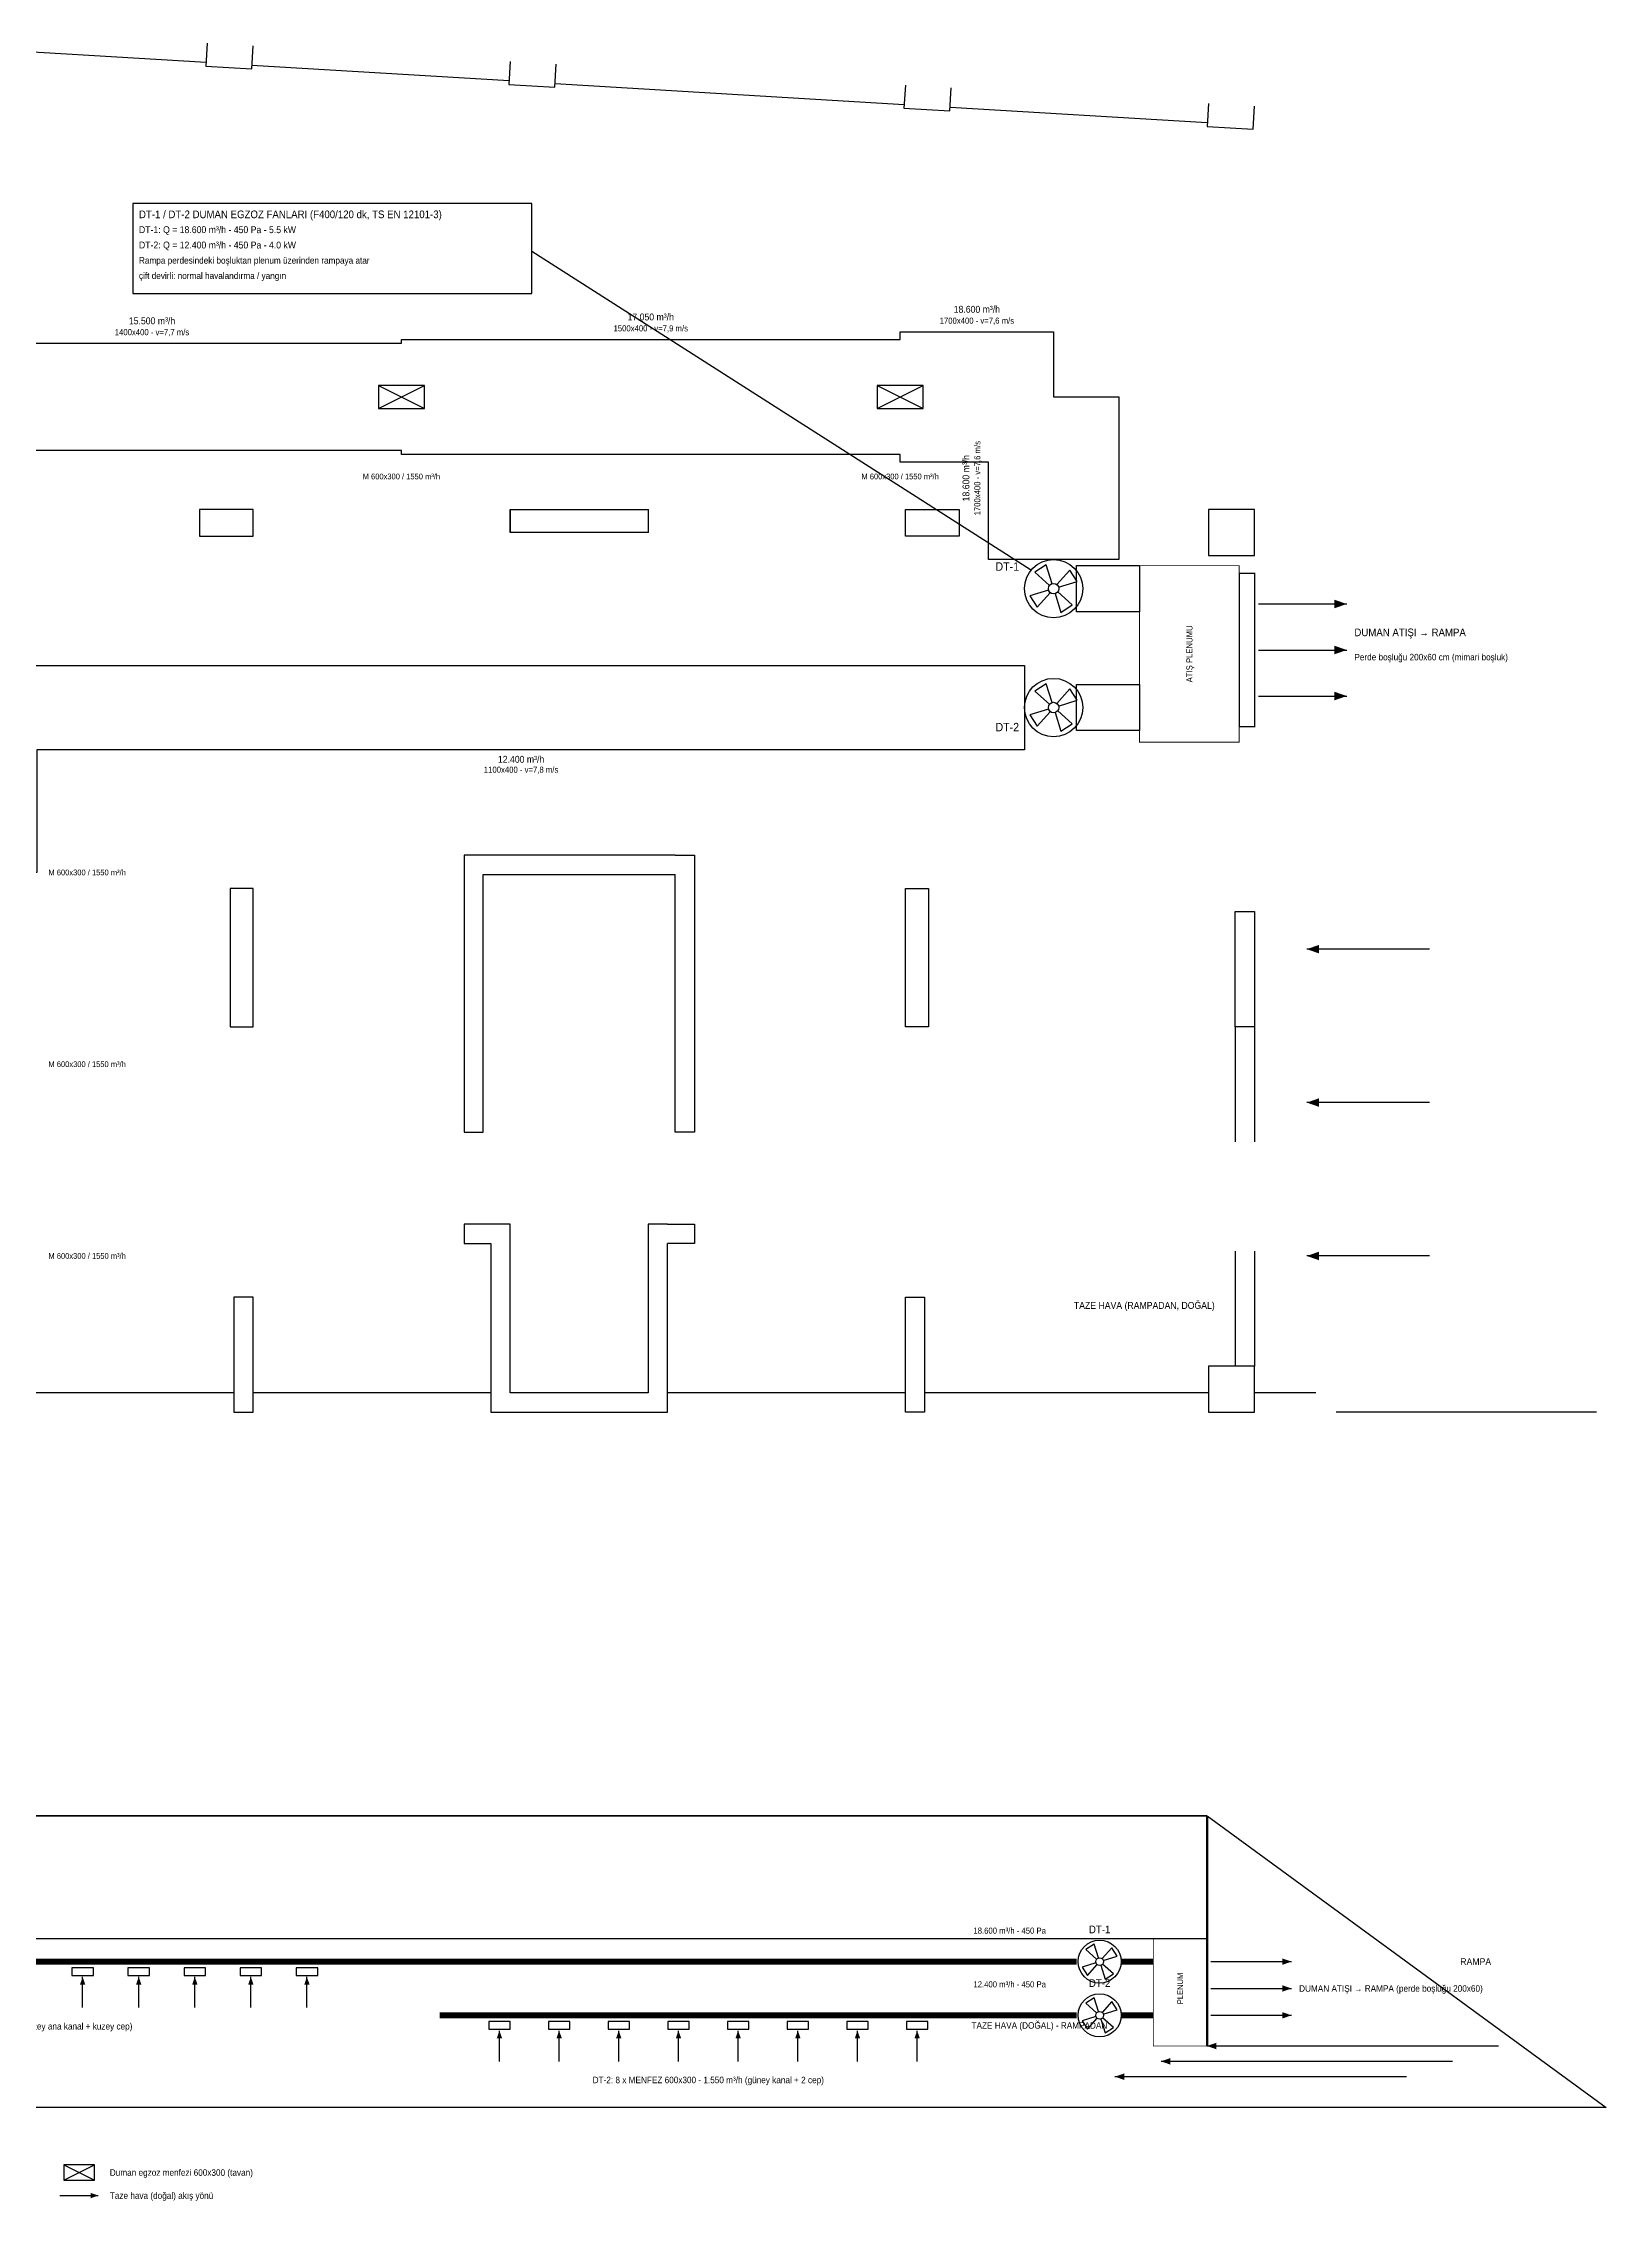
# Model space of a CAD drawing. Header units: centimetres. Extents: x 247949 to 357871, y -501485 to -497749.
# Drawn here: x 355833 to 357871, y -501282 to -498469 of the extents above; entities that cross this region are included whole.
import ezdxf
from ezdxf.enums import TextEntityAlignment as Align

# ---------------------------------------------------------------- set-up
doc = ezdxf.new("R2010")
doc.units = ezdxf.units.CM
doc.linetypes.add('DASHED', pattern=[1.524, 1.27, -0.254])
for name, color, linetype in [('MIM-KOLON-REFERANS', 8, 'Continuous'), ('MTY-DUMAN-EGZOZ-CAP', 1, 'Continuous'), ('MTY-DUMAN-EGZOZ-KANALI', 1, 'Continuous'), ('MTY-DUMAN-FAN', 30, 'Continuous'), ('MTY-DUMAN-MENFEZ', 1, 'Continuous'), ('MTY-HAVALANDIRMA-SEMA', 7, 'Continuous'), ('MTY-TAZE-HAVA', 5, 'DASHED')]:
    doc.layers.add(name, color=color, linetype=linetype)
doc.styles.add('ROTAS-ARIAL', font='arial.ttf')

msp = doc.modelspace()

# ---------------------------------------------------------------- linework, layer by layer
at = {"layer": 'MIM-KOLON-REFERANS'}
for points in [[(355710.3, -498473.6), (356045.4, -498493.8)], [(356046.9, -498468.8), (356045.1, -498498.8), (356105, -498502.4), (356106.8, -498472.4)], [(356105.3, -498497.4), (356440.4, -498517.6)], [(356441.9, -498492.6), (356440.1, -498522.5), (356500, -498526.2), (356501.8, -498496.2)], [(356500.3, -498521.2), (356955.3, -498548.6)], [(356956.8, -498523.6), (356955, -498553.6), (357014.9, -498557.2), (357016.7, -498527.2)], [(357015.2, -498552.2), (357350.3, -498572.4)], [(357351.8, -498547.4), (357350, -498577.4), (357409.9, -498581), (357411.7, -498551)], [(356106.8, -499111.7), (356106.8, -499076.7), (356036.8, -499076.7), (356036.8, -499111.7), (356106.8, -499111.7)], [(356621.9, -499106.7), (356441.7, -499106.7), (356441.7, -499076.7), (356621.9, -499076.7)], [(356441.9, -499076.7), (356441.9, -499106.7)], [(356621.7, -499076.7), (356621.7, -499106.7)], [(356621.9, -499106.7), (356621.9, -499076.7)], [(356956.8, -499111.7), (356956.8, -499076.7), (357026.8, -499076.7), (357026.8, -499111.7), (356956.8, -499111.7)], [(357351.7, -499076.7), (357351.7, -499136.7), (357411.7, -499136.7), (357411.7, -499076.7), (357351.7, -499076.7)], [(356656.8, -499527.6), (356406.8, -499527.6), (356406.8, -499527.6), (356381.8, -499527.6), (356381.8, -499888.6), (356406.8, -499888.6), (356406.8, -499552.6), (356656.8, -499552.6)], [(356656.8, -499527.6), (356681.8, -499527.6), (356681.8, -499888.6), (356656.8, -499888.6), (356656.8, -499552.6)], [(356076.8, -499751.1), (356106.8, -499751.1), (356106.8, -499571.1), (356076.8, -499571.1), (356076.8, -499751.1)], [(356986.8, -499751.1), (356956.8, -499751.1), (356956.8, -499571.1), (356986.8, -499571.1), (356986.8, -499751.1)], [(357411.7, -499751.1), (357386.7, -499751.1), (357386.7, -499601.1), (357411.7, -499601.1), (357411.7, -499751.1)], [(357386.7, -499751.1), (357386.7, -499901.1)], [(357411.7, -499751.1), (357411.7, -499901.1)], [(356416.7, -500008.6), (356381.8, -500008.6), (356381.8, -500033.6), (356416.7, -500033.6)], [(356646.9, -500008.6), (356621.8, -500008.6), (356621.8, -500228.4), (356441.9, -500228.4), (356441.9, -500008.6), (356416.7, -500008.6)], [(356646.9, -500008.6), (356681.8, -500008.6), (356681.8, -500033.6), (356646.9, -500033.6)], [(356416.7, -500033.6), (356416.7, -500228.4), (356416.7, -500228.4), (356416.7, -500253.6), (356646.9, -500253.6), (356646.9, -500228.4), (356646.9, -500228.4), (356646.9, -500033.6)], [(357386.7, -500043.6), (357386.7, -500193.6)], [(357411.7, -500043.6), (357411.7, -500193.6)], [(356081.8, -500103.6), (356081.8, -500253.6), (356106.8, -500253.6), (356106.8, -500103.6), (356081.8, -500103.6)], [(356981.8, -500103.6), (356981.8, -500253.6), (356956.8, -500253.6), (356956.8, -500103.6), (356981.8, -500103.6)], [(357351.7, -500193.6), (357351.7, -500253.6), (357411.7, -500253.6), (357411.7, -500193.6), (357351.7, -500193.6)], [(356081.8, -500228.5), (355711.9, -500228.5)], [(356416.7, -500228.5), (356106.8, -500228.5)], [(356956.8, -500228.5), (356646.9, -500228.5)], [(357351.7, -500228.5), (356981.8, -500228.5)], [(357491.7, -500228.5), (357411.7, -500228.5)], [(357857.6, -500253.5), (357518.4, -500253.5)]]:
    msp.add_lwpolyline(points, dxfattribs=at)
at = {"layer": 'MTY-DUMAN-EGZOZ-KANALI'}
for points in [[(354350, -498875), (355000, -498875), (355000, -498865), (355650, -498865), (355650, -498860), (356300, -498860), (356300, -498855), (356950, -498855), (356950, -498845), (357150, -498845), (357150, -498930), (357235, -498930), (357235, -499142), (357065, -499142), (357065, -499015), (356950, -499015), (356950, -499005), (356300, -499005), (356300, -499000), (355650, -499000), (355650, -498995), (355000, -498995), (355000, -498985), (354350, -498985)], [(353800, -499305), (354600, -499305), (354600, -499300), (355800, -499300), (355800, -499280), (357112, -499280), (357112, -499390), (355825, -499390), (355825, -499550), (355820, -499550), (355820, -499800), (355820, -500050), (355820, -500090), (355780, -500090), (355780, -500050), (355780, -499800), (355780, -499550), (355775, -499550), (355775, -499370), (354600, -499370), (354600, -499365), (353800, -499365)]]:
    msp.add_lwpolyline(points, dxfattribs=at)
for points in [[(357180, -499150), (357262, -499150), (357262, -499210), (357180, -499210), (357180, -499150)], [(357180, -499305), (357262, -499305), (357262, -499365), (357180, -499365), (357180, -499305)]]:
    msp.add_lwpolyline(points, close=True, dxfattribs=at)
at = {"layer": 'MTY-DUMAN-EGZOZ-KANALI', "const_width": 1.2}
for points in [[(357262, -499380), (357392, -499380), (357392, -499150), (357262, -499150)], [(357280, -501080), (357350, -501080), (357350, -500940), (357280, -500940)]]:
    msp.add_lwpolyline(points, close=True, dxfattribs=at)
at = {"layer": 'MTY-DUMAN-EGZOZ-KANALI', "const_width": 8}
for points in [[(355300, -500970), (357180, -500970)], [(357238, -500970), (357280, -500970)], [(356350, -501040), (357180, -501040)], [(357238, -501040), (357280, -501040)]]:
    msp.add_lwpolyline(points, dxfattribs=at)
at = {"layer": 'MTY-DUMAN-FAN'}
for p, q in [((357417, -499200), (357532, -499200)), ((357417, -499260), (357532, -499260)), ((357417, -499320), (357532, -499320)), ((357355, -500970), (357460, -500970)), ((357355, -501005), (357460, -501005)), ((357355, -501040), (357460, -501040))]:
    msp.add_line(p, q, dxfattribs=at)
msp.add_lwpolyline([(355950, -498795), (356470, -498795), (356470, -498678), (355950, -498678)], close=True, dxfattribs=at)
for points in [[(356470, -498740), (357120, -499155)], [(357148, -499173.5), (357140.5, -499149.1), (357125.7, -499158.7), (357144.6, -499175.7)], [(357156.5, -499178), (357180.9, -499170.5), (357171.3, -499155.7), (357154.3, -499174.6)], [(357143.5, -499182), (357119.1, -499189.5), (357128.7, -499204.3), (357145.7, -499185.4)], [(357152, -499186.5), (357159.5, -499210.9), (357174.3, -499201.3), (357155.4, -499184.3)], [(357148, -499328.5), (357140.5, -499304.1), (357125.7, -499313.7), (357144.6, -499330.7)], [(357156.5, -499333), (357180.9, -499325.5), (357171.3, -499310.7), (357154.3, -499329.6)], [(357143.5, -499337), (357119.1, -499344.5), (357128.7, -499359.3), (357145.7, -499340.4)], [(357152, -499341.5), (357159.5, -499365.9), (357174.3, -499356.3), (357155.4, -499339.3)], [(357208.5, -500965.2), (357203, -500947.3), (357192.1, -500954.3), (357206.1, -500966.9)], [(357205.2, -500971.5), (357187.3, -500977), (357194.3, -500987.9), (357206.9, -500973.9)], [(357211.5, -500974.8), (357217, -500992.7), (357227.9, -500985.7), (357213.9, -500973.1)], [(357214.8, -500968.5), (357232.7, -500963), (357225.7, -500952.1), (357213.1, -500966.1)], [(357208.5, -501035.2), (357203, -501017.3), (357192.1, -501024.3), (357206.1, -501036.9)], [(357214.8, -501038.5), (357232.7, -501033), (357225.7, -501022.1), (357213.1, -501036.1)], [(357205.2, -501041.5), (357187.3, -501047), (357194.3, -501057.9), (357206.9, -501043.9)], [(357211.5, -501044.8), (357217, -501062.7), (357227.9, -501055.7), (357213.9, -501043.1)]]:
    msp.add_lwpolyline(points, dxfattribs=at)
at = {"layer": 'MTY-DUMAN-FAN', "const_width": 1.5}
msp.add_lwpolyline([(357392, -499360), (357412, -499360), (357412, -499160), (357392, -499160)], close=True, dxfattribs=at)
at = {"layer": 'MTY-DUMAN-FAN'}
for centre, radius in [((357150, -499180), 38), ((357150, -499180), 6.84), ((357150, -499335), 38), ((357150, -499335), 6.84), ((357210, -500970), 28), ((357210, -500970), 5.04), ((357210, -501040), 28), ((357210, -501040), 5.04)]:
    msp.add_circle(centre, radius, dxfattribs=at)
for points in [[(357532, -499200), (357516, -499205.6), (357516, -499194.4)], [(357532, -499260), (357516, -499265.6), (357516, -499254.4)], [(357532, -499320), (357516, -499325.6), (357516, -499314.4)], [(357460, -500970), (357448, -500974.2), (357448, -500965.8)], [(357460, -501005), (357448, -501009.2), (357448, -501000.8)], [(357460, -501040), (357448, -501044.2), (357448, -501035.8)]]:
    msp.add_solid(points, dxfattribs=at)
at = {"layer": 'MTY-DUMAN-MENFEZ'}
for p, q in [((356270, -498945), (356330, -498915)), ((356270, -498915), (356330, -498945)), ((356920, -498945), (356980, -498915)), ((356920, -498915), (356980, -498945)), ((355884.6, -501030), (355884.6, -500990)), ((355957.7, -501030), (355957.7, -500990)), ((356030.8, -501030), (356030.8, -500990)), ((356103.8, -501030), (356103.8, -500990)), ((356176.9, -501030), (356176.9, -500990)), ((356427.8, -501100), (356427.8, -501060)), ((356505.6, -501100), (356505.6, -501060)), ((356583.3, -501100), (356583.3, -501060)), ((356661.1, -501100), (356661.1, -501060)), ((356738.9, -501100), (356738.9, -501060)), ((356816.7, -501100), (356816.7, -501060)), ((356894.4, -501100), (356894.4, -501060)), ((356972.2, -501100), (356972.2, -501060)), ((355860, -501255), (355900, -501235)), ((355860, -501235), (355900, -501255))]:
    msp.add_line(p, q, dxfattribs=at)
for points in [[(356270, -498945), (356330, -498945), (356330, -498915), (356270, -498915)], [(356920, -498945), (356980, -498945), (356980, -498915), (356920, -498915)], [(355870.6, -500988), (355898.6, -500988), (355898.6, -500978), (355870.6, -500978)], [(355943.7, -500988), (355971.7, -500988), (355971.7, -500978), (355943.7, -500978)], [(356016.8, -500988), (356044.8, -500988), (356044.8, -500978), (356016.8, -500978)], [(356089.8, -500988), (356117.8, -500988), (356117.8, -500978), (356089.8, -500978)], [(356162.9, -500988), (356190.9, -500988), (356190.9, -500978), (356162.9, -500978)], [(356413.8, -501058), (356441.8, -501058), (356441.8, -501048), (356413.8, -501048)], [(356491.6, -501058), (356519.6, -501058), (356519.6, -501048), (356491.6, -501048)], [(356569.3, -501058), (356597.3, -501058), (356597.3, -501048), (356569.3, -501048)], [(356647.1, -501058), (356675.1, -501058), (356675.1, -501048), (356647.1, -501048)], [(356724.9, -501058), (356752.9, -501058), (356752.9, -501048), (356724.9, -501048)], [(356802.7, -501058), (356830.7, -501058), (356830.7, -501048), (356802.7, -501048)], [(356880.4, -501058), (356908.4, -501058), (356908.4, -501048), (356880.4, -501048)], [(356958.2, -501058), (356986.2, -501058), (356986.2, -501048), (356958.2, -501048)], [(355860, -501255), (355900, -501255), (355900, -501235), (355860, -501235)]]:
    msp.add_lwpolyline(points, close=True, dxfattribs=at)
for points in [[(355884.6, -500990), (355888.1, -501000), (355881.1, -501000)], [(355957.7, -500990), (355961.2, -501000), (355954.2, -501000)], [(356030.8, -500990), (356034.3, -501000), (356027.3, -501000)], [(356103.8, -500990), (356107.3, -501000), (356100.3, -501000)], [(356176.9, -500990), (356180.4, -501000), (356173.4, -501000)], [(356427.8, -501060), (356431.3, -501070), (356424.3, -501070)], [(356505.6, -501060), (356509.1, -501070), (356502.1, -501070)], [(356583.3, -501060), (356586.8, -501070), (356579.8, -501070)], [(356661.1, -501060), (356664.6, -501070), (356657.6, -501070)], [(356738.9, -501060), (356742.4, -501070), (356735.4, -501070)], [(356816.7, -501060), (356820.2, -501070), (356813.2, -501070)], [(356894.4, -501060), (356897.9, -501070), (356890.9, -501070)], [(356972.2, -501060), (356975.7, -501070), (356968.7, -501070)]]:
    msp.add_solid(points, dxfattribs=at)
at = {"layer": 'MTY-HAVALANDIRMA-SEMA'}
for points, const_width in [([(355150, -500780), (357350, -500780)], 2), ([(357350, -500780), (357350, -500940)], 3), ([(357350, -501080), (357350, -500900)], 3), ([(355150, -501160), (357350, -501160)], 2), ([(357350, -501160), (357870, -501160)], 2)]:
    msp.add_lwpolyline(points, dxfattribs=dict(at, const_width=const_width))
for points in [[(357350, -500780), (357870, -501160)], [(355150, -500940), (357350, -500940)]]:
    msp.add_lwpolyline(points, dxfattribs=at)
at = {"layer": 'MTY-TAZE-HAVA'}
for p, q in [((357640, -499650), (357480, -499650)), ((357640, -499850), (357480, -499850)), ((357640, -500050), (357480, -500050)), ((357730, -501080), (357350, -501080)), ((357670, -501100), (357290, -501100)), ((357610, -501120), (357230, -501120)), ((355855, -501275), (355905, -501275))]:
    msp.add_line(p, q, dxfattribs=at)
for points in [[(357480, -499650), (357496, -499644.4), (357496, -499655.6)], [(357480, -499850), (357496, -499844.4), (357496, -499855.6)], [(357480, -500050), (357496, -500044.4), (357496, -500055.6)], [(357350, -501080), (357362, -501075.8), (357362, -501084.2)], [(357230, -501120), (357242, -501115.8), (357242, -501124.2)], [(357290, -501100), (357302, -501095.8), (357302, -501104.2)], [(355905, -501275), (355895, -501278.5), (355895, -501271.5)]]:
    msp.add_solid(points, dxfattribs=at)

# ---------------------------------------------------------------- texts
at = {"layer": 'MTY-DUMAN-EGZOZ-CAP', "style": 'ROTAS-ARIAL', "width": 0.9}
for s, height, p in [('18.600 m³/h', 9, (357050, -498823)), ('15.500 m³/h', 9, (355975, -498838)), ('1500x400 - v=7,9 m/s', 8, (356625, -498847)), ('17.050 m³/h', 9, (356625, -498833)), ('1700x400 - v=7,6 m/s', 8, (357050, -498837)), ('1400x400 - v=7,7 m/s', 8, (355975, -498852))]:
    msp.add_text(s, height=height, dxfattribs=at).set_placement(p, align=Align.BOTTOM_CENTER)
for s, height, p in [('18.600 m³/h', 9, (357043, -499036)), ('1700x400 - v=7,6 m/s', 8, (357057, -499036))]:
    msp.add_text(s, height=height, rotation=90, dxfattribs=at).set_placement(p, align=Align.BOTTOM_CENTER)
for s, height, p in [('M 600x300 / 1550 m³/h', 7.5, (356300, -499030)), ('M 600x300 / 1550 m³/h', 7.5, (356950, -499030)), ('12.400 m³/h', 9, (356456, -499398)), ('1100x400 - v=7,8 m/s', 8, (356456, -499412)), ('DT-1: 12 x MENFEZ 600x300 - 1.550 m³/h (kuzey ana kanal + kuzey cep)', 8.5, (355775, -501050)), ('DT-2: 8 x MENFEZ 600x300 - 1.550 m³/h (güney kanal + 2 cep)', 8.5, (356700, -501120))]:
    msp.add_text(s, height=height, dxfattribs=at).set_placement(p, align=Align.TOP_CENTER)
for s, height, p in [('ATIŞ PLENUMU', 8, (357327, -499265)), ('PLENUM', 7.5, (357315, -501005))]:
    msp.add_text(s, height=height, rotation=90, dxfattribs=at).set_placement(p, align=Align.MIDDLE_CENTER)
for p in [(355840, -499550), (355840, -499800), (355840, -500050)]:
    msp.add_text('M 600x300 / 1550 m³/h', height=7.5, dxfattribs=at).set_placement(p, align=Align.MIDDLE_LEFT)
at = {"layer": 'MTY-DUMAN-FAN', "style": 'ROTAS-ARIAL', "width": 0.9}
for s, height, p in [('DT-1 / DT-2 DUMAN EGZOZ FANLARI (F400/120 dk, TS EN 12101-3)', 10, (355958, -498692)), ('DT-1: Q = 18.600 m³/h - 450 Pa - 5.5 kW', 9, (355958, -498712)), ('DT-2: Q = 12.400 m³/h - 450 Pa - 4.0 kW', 9, (355958, -498732)), ('Rampa perdesindeki boşluktan plenum üzerinden rampaya atar', 8.5, (355958, -498752)), ('çift devirli: normal havalandırma / yangın', 8.5, (355958, -498772)), ('DUMAN ATIŞI → RAMPA (perde boşluğu 200x60)', 8.5, (357470, -501005))]:
    msp.add_text(s, height=height, dxfattribs=at).set_placement(p, align=Align.MIDDLE_LEFT)
for s, height, p in [('DT-1', 11, (357105, -499160)), ('18.600 m³/h - 450 Pa', 8, (357140, -500936)), ('12.400 m³/h - 450 Pa', 8, (357140, -501006))]:
    msp.add_text(s, height=height, dxfattribs=at).set_placement(p, align=Align.BOTTOM_RIGHT)
msp.add_text('DUMAN ATIŞI → RAMPA', height=10, dxfattribs=at).set_placement((357542, -499245), align=Align.BOTTOM_LEFT)
msp.add_text('Perde boşluğu 200x60 cm (mimari boşluk)', height=8.5, dxfattribs=at).set_placement((357542, -499265), align=Align.TOP_LEFT)
msp.add_text('DT-2', height=11, dxfattribs=at).set_placement((357105, -499355), align=Align.TOP_RIGHT)
for s, p in [('DT-1', (357210, -500936)), ('DT-2', (357210, -501006))]:
    msp.add_text(s, height=10, dxfattribs=at).set_placement(p, align=Align.BOTTOM_CENTER)
at = {"layer": 'MTY-HAVALANDIRMA-SEMA', "style": 'ROTAS-ARIAL', "width": 0.9}
for s, height, p in [('RAMPA', 9, (357680, -500970)), ('Duman egzoz menfezi 600x300 (tavan)', 8.5, (355920, -501245)), ('Taze hava (doğal) akış yönü', 8.5, (355920, -501275))]:
    msp.add_text(s, height=height, dxfattribs=at).set_placement(p, align=Align.MIDDLE_LEFT)
at = {"layer": 'MTY-TAZE-HAVA', "style": 'ROTAS-ARIAL', "width": 0.9}
msp.add_text('TAZE HAVA (RAMPADAN, DOĞAL)', height=9, dxfattribs=at).set_placement((357360, -500110), align=Align.TOP_RIGHT)
msp.add_text('TAZE HAVA (DOĞAL) - RAMPADAN', height=8.5, dxfattribs=at).set_placement((357220, -501060), align=Align.BOTTOM_RIGHT)

doc.saveas('drawing.dxf')
